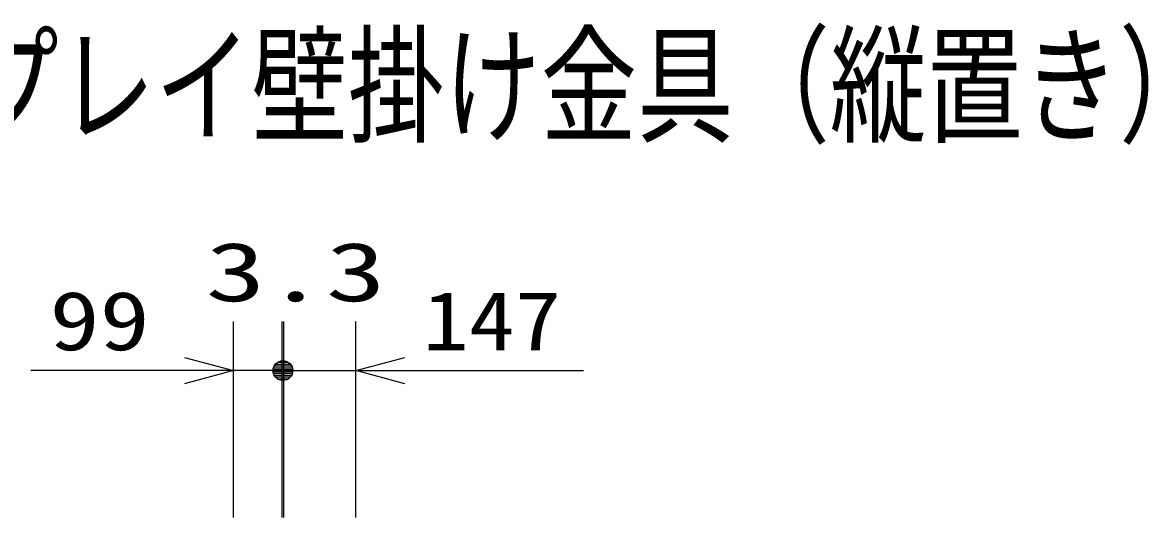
# Model space of a CAD drawing. Units: millimetres, scale not verified. Extents: x -62 to 64, y -57 to 57.
# Drawn here: x 18.37 to 64.35, y 37.19 to 57.41 of the extents above; entities that cross this region are included whole.
import ezdxf
from ezdxf.enums import TextEntityAlignment as Align

# ---------------------------------------------------------------- set-up
doc = ezdxf.new("R2010")
doc.units = ezdxf.units.MM
doc.header["$LTSCALE"] = 0.190236
doc.layers.add('0-0_MOJI1', color=2, linetype='Continuous')
doc.layers.add('0-2_SUNPO', color=3, linetype='Continuous')
doc.styles.add('ＭＳ ゴシック', font='')
doc.styles.get('ＭＳ ゴシック').set_extended_font_data('MS Gothic')

msp = doc.modelspace()

# ---------------------------------------------------------------- linework, layer by layer
at = {"layer": '0-2_SUNPO'}
for p, q in [((26.987, 37.1893), (26.987, 45.1893)), ((28.967, 37.1893), (28.967, 45.1893)), ((29.033, 37.1893), (29.033, 45.1893)), ((31.973, 37.1893), (31.973, 45.1893)), ((28.5973, 43.2294), (29.4033, 43.2294)), ((28.612, 43.3044), (29.3886, 43.3044)), ((28.6427, 43.3794), (29.358, 43.3794)), ((28.6941, 43.4544), (29.3065, 43.4544)), ((28.7804, 43.5294), (29.2202, 43.5294)), ((26.987, 43.1893), (18.7075, 43.1893)), ((28.967, 43.1893), (26.987, 43.1893)), ((28.5968, 43.1544), (29.4038, 43.1544)), ((28.6105, 43.0794), (29.3901, 43.0794)), ((28.64, 43.0044), (29.3607, 43.0044)), ((28.6897, 42.9294), (29.3109, 42.9294)), ((28.7726, 42.8544), (29.2281, 42.8544)), ((29.033, 43.1893), (31.973, 43.1893)), ((31.973, 43.1893), (41.2788, 43.1893))]:
    msp.add_line(p, q, dxfattribs=at)
for points in [[(24.9869, 43.7252), (26.987, 43.1893), (24.9869, 42.6534)], [(33.973, 42.6534), (31.973, 43.1893), (33.973, 43.7252)]]:
    msp.add_lwpolyline(points, dxfattribs=at)
msp.add_circle((29.0003, 43.1893), 0.405, dxfattribs=at)

# ---------------------------------------------------------------- texts
at = {"layer": '0-0_MOJI1', "style": 'ＭＳ ゴシック', "width": 0.75}
msp.add_text('ハイビジョンプラズマディスプレイ壁掛け金具（縦置き）', height=3.848, dxfattribs=at).set_placement((-35.2668, 51.7599), align=Align.BOTTOM_LEFT)
at = {"layer": '0-2_SUNPO', "style": 'ＭＳ ゴシック'}
for s, width, p in [('3.3', 1.5, (25.8409, 45.2982)), ('99', 1.25, (19.4706, 43.2989)), ('147', 1.15, (34.7092, 43.2989))]:
    msp.add_text(s, height=2.406, dxfattribs=dict(at, width=width)).set_placement(p, align=Align.BOTTOM_LEFT)

doc.saveas('drawing.dxf')
